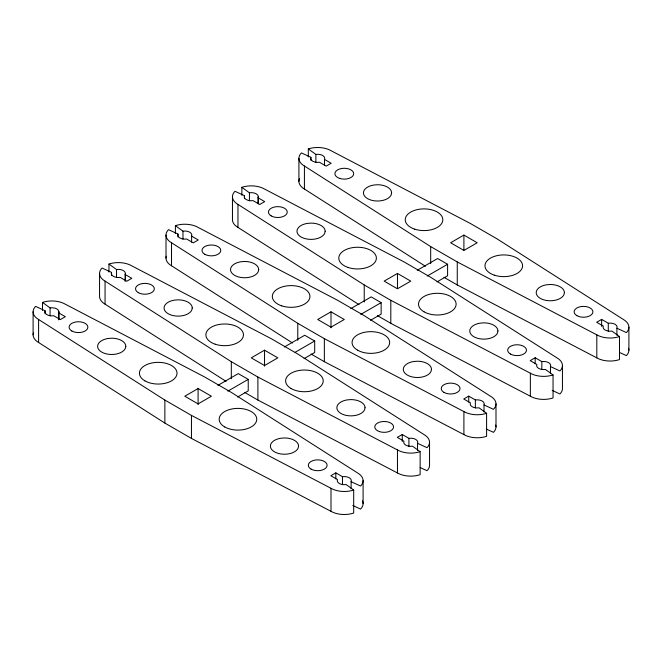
<?xml version="1.0" encoding="UTF-8"?>
<svg xmlns="http://www.w3.org/2000/svg" width="662" height="662" viewBox="0 0 662 662"><rect width="100%" height="100%" fill="white"/><g stroke="black" fill="none" stroke-linecap="round" stroke-linejoin="round"><path stroke-width="0.99" d="M198.095 388.553L184.806 396.224L198.095 403.894L211.385 396.224L198.095 388.553L198.095 404.565M264.543 350.181L251.254 357.852L264.543 365.532L277.841 357.852L264.543 350.181L264.543 366.194M331 311.819L317.71 319.489L331 327.16L344.29 319.489L331 311.819L331 327.831M397.457 273.447L384.159 281.127L397.457 288.798L410.746 281.127L397.457 273.447L397.457 288.466M463.905 235.084L450.615 242.755L463.905 250.426L477.194 242.755L463.905 235.084L463.905 250.095M217.889 385.383L238.262 373.616L248.233 379.376L248.233 390.886L237.6 397.026M284.337 347.02L304.719 335.253L314.69 341.004L314.69 352.515L304.057 358.655M350.794 308.649L371.175 296.882L381.138 302.642L381.138 314.152L370.505 320.292M417.242 270.286L437.623 258.519L447.595 264.27L447.595 275.781L436.961 281.921M227.852 391.143L248.233 379.376M295.194 352.258L314.69 341.004M360.757 314.409L381.138 302.642M427.213 276.037L447.595 264.27M42.5 310.428L42.5 302.418A18.793 10.849 0 0 1 65.19 304.139L204.74 377.042L231.319 392.384L357.579 472.958A18.793 10.849 0 0 1 360.567 486.057L351.1 481.679A7.05 4.071 0 0 0 342.469 476.698L335.824 472.858L330.834 475.738L337.479 479.578A7.05 4.071 0 0 0 346.118 484.559L353.69 490.029L353.69 513.05A18.793 10.849 0 0 1 331 511.321L191.45 438.426L164.863 423.076L38.603 342.511A18.793 10.849 0 0 1 33.39 332.953M108.949 272.057L108.949 264.055A18.793 10.849 0 0 1 131.639 265.776L271.188 338.671L297.776 354.021L424.036 434.586A18.793 10.849 0 0 1 427.023 447.686L417.548 443.317A7.05 4.071 0 0 0 408.917 438.335L402.273 434.495L397.291 437.375L403.936 441.206A7.05 4.071 0 0 0 412.567 446.196L420.138 451.658L420.138 474.679A18.793 10.849 0 0 1 397.457 472.958L257.899 400.063L244.609 392.384M175.405 233.694L175.405 225.684A18.793 10.849 0 0 1 198.095 227.414L337.645 300.308L364.224 315.65L490.484 396.224A18.793 10.849 0 0 1 493.471 409.323L484.005 404.945A7.05 4.071 0 0 0 475.374 399.964L468.729 396.133L463.748 399.004L470.392 402.844A7.05 4.071 0 0 0 479.023 407.825L486.595 413.295L486.595 436.316A18.793 10.849 0 0 1 463.905 434.586L324.355 361.692L311.066 354.021M241.862 195.323L241.862 187.321A18.793 10.849 0 0 1 264.543 189.042L404.101 261.937L430.681 277.287L556.941 357.852A18.793 10.849 0 0 1 559.928 370.952L550.461 366.582A7.05 4.071 0 0 0 541.83 361.601L535.177 357.761L530.196 360.641L536.841 364.472A7.05 4.071 0 0 0 545.471 369.462L553.051 374.924L553.051 397.945A18.793 10.849 0 0 1 530.361 396.224L390.812 323.329L377.514 315.65M308.31 156.96L308.31 148.95A18.793 10.849 0 0 1 331 150.679L470.55 223.574L497.137 238.924L623.397 319.489A18.793 10.849 0 0 1 626.384 332.589L616.91 328.22A7.05 4.071 0 0 0 608.279 323.23L601.634 319.398L596.652 322.27L603.297 326.109A7.05 4.071 0 0 0 611.928 331.091L619.5 336.561L619.5 359.582A18.793 10.849 0 0 1 596.81 357.861L457.26 284.958L443.97 277.287M308.31 148.95L315.882 154.42A7.05 4.071 0 0 1 324.521 159.401L331.166 163.241L326.176 166.121L319.531 162.281A7.05 4.071 0 0 1 310.9 157.299L301.433 152.922A18.793 10.849 0 0 0 304.421 166.021L304.421 189.042L425.459 266.281M619.491 352.432L626.384 355.61A18.793 10.849 0 0 0 628.61 348.295M241.862 187.321L249.433 192.783A7.05 4.071 0 0 1 258.064 197.773L264.709 201.604L259.727 204.484L253.083 200.644A7.05 4.071 0 0 1 244.452 195.662L234.977 191.293A18.793 10.849 0 0 0 237.964 204.393L237.964 227.414L359.003 304.644M552.182 390.398L559.928 393.973A18.793 10.849 0 0 0 562.443 388.553L562.443 365.532M175.405 225.684L182.977 231.154A7.05 4.071 0 0 1 191.608 236.135L198.252 239.975L193.271 242.855L186.626 239.015A7.05 4.071 0 0 1 177.995 234.034L168.529 229.656A18.793 10.849 0 0 0 171.516 242.755L171.516 265.776L292.546 343.015M486.587 429.158L493.471 432.344A18.793 10.849 0 0 0 495.706 425.029M108.949 264.055L116.529 269.517A7.05 4.071 0 0 1 125.159 274.507L131.804 278.338L126.823 281.218L120.17 277.378A7.05 4.071 0 0 1 111.539 272.396L102.072 268.027A18.793 10.849 0 0 0 105.059 281.127L105.059 304.148L226.098 381.378M420.138 467.529L427.023 470.707A18.793 10.849 0 0 0 429.539 465.287L429.539 442.266M42.5 302.418L50.072 307.888A7.05 4.071 0 0 1 58.703 312.869L65.348 316.709L60.366 319.58L53.721 315.749A7.05 4.071 0 0 1 45.09 310.759L35.616 306.39A18.793 10.849 0 0 0 38.603 319.489L38.603 342.511M352.821 505.495L360.567 509.078A18.793 10.849 0 0 0 362.445 500.844M304.421 166.021L430.681 246.595L457.26 261.937L596.81 334.84A18.793 10.849 0 0 0 619.5 336.561M237.964 204.393L364.224 284.958L390.812 300.308L530.361 373.202A18.793 10.849 0 0 0 553.051 374.924M171.516 242.755L297.776 323.329L324.355 338.671L463.905 411.565A18.793 10.849 0 0 0 486.595 413.295M105.059 281.127L231.319 361.692L257.899 377.042L397.457 449.937A18.793 10.849 0 0 0 420.138 451.658M38.603 319.489L164.863 400.063L191.45 415.405L331 488.299A18.793 10.849 0 0 0 353.69 490.029M628.9 327.16L628.9 350.181M616.91 328.22L616.91 335.22M608.279 323.23L608.279 331.24M601.634 319.398L601.634 326.399M596.81 334.84L596.81 357.861M550.461 366.582L550.461 373.591M541.83 361.601L541.83 369.603M535.177 357.761L535.177 363.769M530.361 373.202L530.361 396.224M495.995 403.894L495.995 426.916M484.005 404.945L484.005 411.954M475.374 399.964L475.374 407.974M468.729 396.133L468.729 402.132M463.905 411.565L463.905 434.586M457.26 261.937L457.26 284.958M430.681 246.595L430.681 263.608M417.548 443.317L417.548 450.326M408.917 438.335L408.917 446.337M402.273 434.495L402.273 441.504M397.457 449.937L397.457 472.958M390.812 300.308L390.812 323.329M364.224 284.958L364.224 301.971M363.09 480.629L363.09 503.65M351.1 481.679L351.1 488.688M342.469 476.698L342.469 484.708M335.824 472.858L335.824 478.866M331 488.299L331 511.321M324.521 159.401L324.521 165.409M324.355 338.671L324.355 361.692M315.882 154.42L315.882 162.43M310.9 157.299L310.9 160.303M298.91 158.35L298.91 181.371M297.776 323.329L297.776 340.342M258.304 196.713L258.304 203.722M258.064 197.773L258.064 203.772M257.899 377.042L257.899 400.063M249.433 192.783L249.433 200.793M244.452 195.662L244.452 198.666M232.461 196.713L232.461 219.734A18.793 10.849 0 0 0 237.964 227.414M231.319 361.692L231.319 378.705M191.608 236.135L191.608 242.143M191.45 415.405L191.45 438.426M182.977 231.154L182.977 239.156M177.995 234.034L177.995 237.029M166.005 235.084L166.005 258.106M164.863 400.063L164.863 423.076M125.399 273.447L125.399 280.456M125.159 274.507L125.159 281.507M116.529 269.517L116.529 277.527M111.539 272.396L111.539 275.4M99.557 273.447L99.557 296.468A18.793 10.849 0 0 0 105.059 304.148M58.943 311.819L58.943 318.819M58.703 312.869L58.703 319.878M50.072 307.888L50.072 315.89M45.09 310.759L45.09 313.763M33.1 311.819L33.1 334.84M171.516 265.776A18.793 10.849 0 0 1 166.294 256.219M304.421 189.042A18.793 10.849 0 0 1 299.555 178.566M125.805 346.35L125.317 348.452A14.101 8.143 0 0 1 101.733 352.101A14.101 8.143 0 0 1 108.055 338.489L111.704 338.208A14.101 8.143 0 0 1 125.805 346.35M192.253 307.979L191.773 310.089A14.101 8.143 0 0 1 168.189 313.738A14.101 8.143 0 0 1 174.511 300.118L178.161 299.845A14.101 8.143 0 0 1 192.253 307.979M258.71 269.616L258.23 271.718A14.101 8.143 0 0 1 234.646 275.367A14.101 8.143 0 0 1 240.96 261.755L244.609 261.473A14.101 8.143 0 0 1 258.71 269.616M325.158 231.245L324.678 233.355A14.101 8.143 0 0 1 301.094 237.004A14.101 8.143 0 0 1 307.416 223.384L311.066 223.111A14.101 8.143 0 0 1 325.158 231.245M298.579 446.097L298.099 448.207A14.101 8.143 0 0 1 274.515 451.856A14.101 8.143 0 0 1 280.837 438.236L284.486 437.963A14.101 8.143 0 0 1 298.579 446.097M391.614 192.882L391.134 194.984A14.101 8.143 0 0 1 367.551 198.633A14.101 8.143 0 0 1 373.873 185.021L377.514 184.739A14.101 8.143 0 0 1 391.614 192.882M365.035 407.734L364.555 409.836A14.101 8.143 0 0 1 340.971 413.485A14.101 8.143 0 0 1 347.285 399.873L350.934 399.591A14.101 8.143 0 0 1 365.035 407.734M431.483 369.363L431.003 371.473A14.101 8.143 0 0 1 407.42 375.122A14.101 8.143 0 0 1 413.742 361.502L417.391 361.229A14.101 8.143 0 0 1 431.483 369.363M497.94 331L497.46 333.11A14.101 8.143 0 0 1 473.876 336.751A14.101 8.143 0 0 1 480.198 323.139L483.839 322.857A14.101 8.143 0 0 1 497.94 331M564.396 292.637L563.916 294.739A14.101 8.143 0 0 1 540.324 298.388A14.101 8.143 0 0 1 546.647 284.776L550.296 284.495A14.101 8.143 0 0 1 564.396 292.637M71.835 331A9.4 5.428 0 0 0 87.558 328.567A9.4 5.428 0 0 0 76.047 321.922A9.4 5.428 0 0 0 71.835 331M138.284 292.637A9.4 5.428 0 0 0 154.006 290.204A9.4 5.428 0 0 0 142.495 283.559A9.4 5.428 0 0 0 138.284 292.637M204.74 254.266A9.4 5.428 0 0 0 220.463 251.833A9.4 5.428 0 0 0 208.952 245.188A9.4 5.428 0 0 0 204.74 254.266M443.97 392.384A9.4 5.428 0 0 0 459.693 389.951A9.4 5.428 0 0 0 448.182 383.306A9.4 5.428 0 0 0 443.97 392.384M357.579 350.181A18.793 10.849 0 0 0 389.024 345.316A18.793 10.849 0 0 0 366.003 332.026A18.793 10.849 0 0 0 357.579 350.181M281.731 305.869A18.793 10.849 0 0 0 309.924 296.468A18.793 10.849 0 0 0 281.731 287.068A18.793 10.849 0 0 0 281.731 305.869M224.675 426.916A18.793 10.849 0 0 0 256.12 422.05A18.793 10.849 0 0 0 233.098 408.76A18.793 10.849 0 0 0 224.675 426.916M311.066 469.118A9.4 5.428 0 0 0 326.788 466.685A9.4 5.428 0 0 0 315.278 460.04A9.4 5.428 0 0 0 311.066 469.118M144.928 380.873A18.793 10.849 0 0 0 176.373 376.008A18.793 10.849 0 0 0 153.361 362.718A18.793 10.849 0 0 0 144.928 380.873M215.274 344.232A18.793 10.849 0 0 0 243.467 334.84A18.793 10.849 0 0 0 215.274 325.439A18.793 10.849 0 0 0 215.274 344.232M271.188 215.903A9.4 5.428 0 0 0 286.919 213.47A9.4 5.428 0 0 0 275.409 206.825A9.4 5.428 0 0 0 271.188 215.903M510.427 354.021A9.4 5.428 0 0 0 526.149 351.588A9.4 5.428 0 0 0 514.639 344.943A9.4 5.428 0 0 0 510.427 354.021M424.036 311.819A18.793 10.849 0 0 0 455.481 306.953A18.793 10.849 0 0 0 432.46 293.663A18.793 10.849 0 0 0 424.036 311.819M348.187 267.498A18.793 10.849 0 0 0 376.38 258.106A18.793 10.849 0 0 0 348.187 248.705A18.793 10.849 0 0 0 348.187 267.498M339.589 178.392A9.4 5.428 0 0 0 353.69 173.701A9.4 5.428 0 0 0 339.589 169A9.4 5.428 0 0 0 339.589 178.392M576.875 315.65A9.4 5.428 0 0 0 592.598 313.217A9.4 5.428 0 0 0 581.087 306.572A9.4 5.428 0 0 0 576.875 315.65M494.382 275.177A18.793 10.849 0 0 0 522.575 265.776A18.793 10.849 0 0 0 494.382 256.376A18.793 10.849 0 0 0 494.382 275.177M414.635 229.135A18.793 10.849 0 0 0 442.828 219.734A18.793 10.849 0 0 0 414.635 210.342A18.793 10.849 0 0 0 414.635 229.135M379.467 431.616A9.4 5.428 0 0 0 393.559 426.916A9.4 5.428 0 0 0 379.467 422.215A9.4 5.428 0 0 0 379.467 431.616M291.131 388.553A18.793 10.849 0 0 0 322.576 383.687A18.793 10.849 0 0 0 299.555 370.397A18.793 10.849 0 0 0 291.131 388.553"/></g></svg>
